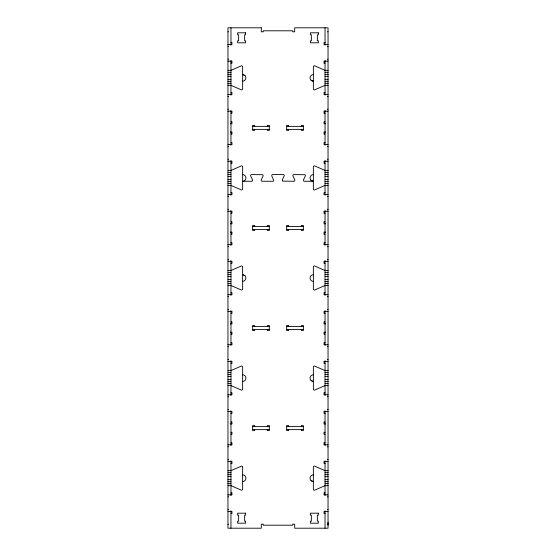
<?xml version="1.0" encoding="UTF-8"?>
<svg xmlns="http://www.w3.org/2000/svg" width="556" height="556" viewBox="0 0 556 556"><rect width="100%" height="100%" fill="white"/><g stroke="black" fill="none" stroke-linecap="round" stroke-linejoin="round"><path stroke-width="0.83" d="M328.04 525.198L328.04 522.195M313.362 181.256L304.41 181.256A1.001 1.001 0 0 1 303.506 179.824L305.327 176.016A1.001 1.001 0 0 0 304.903 174.709L293.846 174.584A1.001 1.001 0 0 0 292.942 176.016L294.756 179.824A1.001 1.001 0 0 1 293.853 181.256L282.795 181.131L282.378 179.824L284.283 175.522A1.001 1.001 0 0 0 283.289 174.584L272.711 174.584A1.001 1.001 0 0 0 271.808 176.016L273.719 180.318A1.001 1.001 0 0 1 272.718 181.256L262.147 181.256A1.001 1.001 0 0 1 261.244 179.824L263.058 176.016A1.001 1.001 0 0 0 262.634 174.709L251.583 174.584A1.001 1.001 0 0 0 250.673 176.016L252.493 179.824A1.001 1.001 0 0 1 251.59 181.256L242.638 181.256M227.96 31.803L228.46 31.803M327.54 31.803L328.04 31.803M230.962 42.478L231.963 42.478L231.963 44.48L227.96 44.48M325.038 42.478L324.037 42.478L324.037 44.48L328.04 44.48M227.96 46.482L228.46 46.482M327.54 46.482L328.04 46.482M227.96 59.158L228.46 59.158M327.54 59.158L328.04 59.158M227.96 61.16L231.963 61.16L231.963 63.162L230.962 63.162M328.04 61.16L324.037 61.16L324.037 63.162L325.038 63.162M227.96 70.334L230.962 70.334L241.241 65.879A1.001 1.001 0 0 1 242.638 66.796L242.638 88.884A1.001 1.001 0 0 1 241.241 89.801L230.962 85.346L227.96 85.346M328.04 70.334L325.038 70.334L314.759 65.879A1.001 1.001 0 0 0 313.362 66.796L313.362 88.884A1.001 1.001 0 0 0 314.759 89.801L325.038 85.346L328.04 85.346M227.96 72.336L230.962 72.336M325.038 72.336L328.04 72.336M227.96 74.337L230.962 74.337M325.038 74.337L328.04 74.337M227.96 76.339L230.962 76.339M325.038 76.339L328.04 76.339M227.96 79.341L230.962 79.341M325.038 79.341L328.04 79.341M227.96 81.343L230.962 81.343M325.038 81.343L328.04 81.343M227.96 83.344L230.962 83.344M325.038 83.344L328.04 83.344M230.962 92.518L231.963 92.518L231.963 94.52L227.96 94.52M325.038 92.518L324.037 92.518L324.037 94.52L328.04 94.52M227.96 96.522L228.46 96.522M327.54 96.522L328.04 96.522M227.96 109.198L228.46 109.198M327.54 109.198L328.04 109.198M227.96 111.2L231.963 111.2L231.963 113.202L230.962 113.202M328.04 111.2L324.037 111.2L324.037 113.202L325.038 113.202M230.962 121.708L231.963 121.708L231.963 123.71L230.365 123.71M325.038 121.708L324.037 121.708L324.037 123.71L325.635 123.71M252.646 126.379L269.326 126.379M286.674 126.379L303.354 126.379M252.646 129.381L269.326 129.381M286.674 129.381L303.354 129.381M230.365 132.05L231.963 132.05L231.963 134.052L230.962 134.052M325.635 132.05L324.037 132.05L324.037 134.052L325.038 134.052M230.962 142.558L231.963 142.558L231.963 144.56L227.96 144.56M325.038 142.558L324.037 142.558L324.037 144.56L328.04 144.56M227.96 146.562L228.46 146.562M327.54 146.562L328.04 146.562M227.96 159.238L228.46 159.238M327.54 159.238L328.04 159.238M227.96 161.24L231.963 161.24L231.963 163.242L230.962 163.242M328.04 161.24L324.037 161.24L324.037 163.242L325.038 163.242M227.96 170.414L230.962 170.414L241.241 165.959A1.001 1.001 0 0 1 242.638 166.876L242.638 188.964A1.001 1.001 0 0 1 241.241 189.881L230.962 185.426L227.96 185.426M328.04 170.414L325.038 170.414L314.759 165.959A1.001 1.001 0 0 0 313.362 166.876L313.362 188.964A1.001 1.001 0 0 0 314.759 189.881L325.038 185.426L328.04 185.426M227.96 172.416L230.962 172.416M325.038 172.416L328.04 172.416M227.96 174.417L230.962 174.417M325.038 174.417L328.04 174.417M227.96 176.419L230.962 176.419M325.038 176.419L328.04 176.419M227.96 179.421L230.962 179.421M325.038 179.421L328.04 179.421M227.96 181.423L230.962 181.423M325.038 181.423L328.04 181.423M227.96 183.424L230.962 183.424M325.038 183.424L328.04 183.424M230.962 192.598L231.963 192.598L231.963 194.6L227.96 194.6M325.038 192.598L324.037 192.598L324.037 194.6L328.04 194.6M227.96 196.602L228.46 196.602M327.54 196.602L328.04 196.602M227.96 209.278L228.46 209.278M327.54 209.278L328.04 209.278M227.96 211.28L231.963 211.28L231.963 213.282L230.962 213.282M328.04 211.28L324.037 211.28L324.037 213.282L325.038 213.282M230.962 221.788L231.963 221.788L231.963 223.79L230.365 223.79M325.038 221.788L324.037 221.788L324.037 223.79L325.635 223.79M252.646 226.459L269.326 226.459M286.674 226.459L303.354 226.459M252.646 229.461L269.326 229.461M286.674 229.461L303.354 229.461M230.365 232.13L231.963 232.13L231.963 234.132L230.962 234.132M325.635 232.13L324.037 232.13L324.037 234.132L325.038 234.132M230.962 242.638L231.963 242.638L231.963 244.64L227.96 244.64M325.038 242.638L324.037 242.638L324.037 244.64L328.04 244.64M227.96 246.642L228.46 246.642M327.54 246.642L328.04 246.642M227.96 259.318L228.46 259.318M327.54 259.318L328.04 259.318M227.96 261.32L231.963 261.32L231.963 263.322L230.962 263.322M328.04 261.32L324.037 261.32L324.037 263.322L325.038 263.322M227.96 270.494L230.962 270.494L241.241 266.039A1.001 1.001 0 0 1 242.638 266.956L242.638 289.044A1.001 1.001 0 0 1 241.241 289.961L230.962 285.506L227.96 285.506M328.04 270.494L325.038 270.494L314.759 266.039A1.001 1.001 0 0 0 313.362 266.956L313.362 289.044A1.001 1.001 0 0 0 314.759 289.961L325.038 285.506L328.04 285.506M227.96 272.496L230.962 272.496M325.038 272.496L328.04 272.496M227.96 274.497L230.962 274.497M325.038 274.497L328.04 274.497M227.96 276.499L230.962 276.499M325.038 276.499L328.04 276.499M227.96 279.501L230.962 279.501M325.038 279.501L328.04 279.501M227.96 281.503L230.962 281.503M325.038 281.503L328.04 281.503M227.96 283.504L230.962 283.504M325.038 283.504L328.04 283.504M230.962 292.678L231.963 292.678L231.963 294.68L227.96 294.68M325.038 292.678L324.037 292.678L324.037 294.68L328.04 294.68M227.96 296.682L228.46 296.682M327.54 296.682L328.04 296.682M227.96 309.358L228.46 309.358M327.54 309.358L328.04 309.358M227.96 311.36L231.963 311.36L231.963 313.362L230.962 313.362M328.04 311.36L324.037 311.36L324.037 313.362L325.038 313.362M230.962 321.868L231.963 321.868L231.963 323.87L230.365 323.87M325.038 321.868L324.037 321.868L324.037 323.87L325.635 323.87M252.646 326.539L269.326 326.539M286.674 326.539L303.354 326.539M252.646 329.541L269.326 329.541M286.674 329.541L303.354 329.541M230.365 332.21L231.963 332.21L231.963 334.212L230.962 334.212M325.635 332.21L324.037 332.21L324.037 334.212L325.038 334.212M230.962 342.718L231.963 342.718L231.963 344.72L227.96 344.72M325.038 342.718L324.037 342.718L324.037 344.72L328.04 344.72M227.96 346.722L228.46 346.722M327.54 346.722L328.04 346.722M227.96 359.398L228.46 359.398M327.54 359.398L328.04 359.398M227.96 361.4L231.963 361.4L231.963 363.402L230.962 363.402M328.04 361.4L324.037 361.4L324.037 363.402L325.038 363.402M227.96 370.574L230.962 370.574L241.241 366.119A1.001 1.001 0 0 1 242.638 367.036L242.638 389.124A1.001 1.001 0 0 1 241.241 390.041L230.962 385.586L227.96 385.586M328.04 370.574L325.038 370.574L314.759 366.119A1.001 1.001 0 0 0 313.362 367.036L313.362 389.124A1.001 1.001 0 0 0 314.759 390.041L325.038 385.586L328.04 385.586M227.96 372.576L230.962 372.576M325.038 372.576L328.04 372.576M227.96 374.577L230.962 374.577M325.038 374.577L328.04 374.577M227.96 376.579L230.962 376.579M325.038 376.579L328.04 376.579M227.96 379.581L230.962 379.581M325.038 379.581L328.04 379.581M227.96 381.583L230.962 381.583M325.038 381.583L328.04 381.583M227.96 383.584L230.962 383.584M325.038 383.584L328.04 383.584M230.962 392.758L231.963 392.758L231.963 394.76L227.96 394.76M325.038 392.758L324.037 392.758L324.037 394.76L328.04 394.76M227.96 396.762L228.46 396.762M327.54 396.762L328.04 396.762M227.96 409.438L228.46 409.438M327.54 409.438L328.04 409.438M227.96 411.44L231.963 411.44L231.963 413.442L230.962 413.442M328.04 411.44L324.037 411.44L324.037 413.442L325.038 413.442M230.962 421.948L231.963 421.948L231.963 423.95L230.365 423.95M325.038 421.948L324.037 421.948L324.037 423.95L325.635 423.95M252.646 426.619L269.326 426.619M286.674 426.619L303.354 426.619M252.646 429.621L269.326 429.621M286.674 429.621L303.354 429.621M230.962 432.29L231.963 432.29L231.963 434.292L230.962 434.292M325.038 432.29L324.037 432.29L324.037 434.292L325.038 434.292M230.962 442.798L231.963 442.798L231.963 444.8L227.96 444.8M325.038 442.798L324.037 442.798L324.037 444.8L328.04 444.8M227.96 446.802L228.46 446.802M327.54 446.802L328.04 446.802M227.96 459.478L228.46 459.478M327.54 459.478L328.04 459.478M227.96 461.48L231.963 461.48L231.963 463.482L230.962 463.482M328.04 461.48L324.037 461.48L324.037 463.482L325.038 463.482M227.96 470.654L230.962 470.654L241.241 466.199A1.001 1.001 0 0 1 242.638 467.116L242.638 489.204A1.001 1.001 0 0 1 241.241 490.121L230.962 485.666L227.96 485.666M328.04 470.654L325.038 470.654L314.759 466.199A1.001 1.001 0 0 0 313.362 467.116L313.362 489.204A1.001 1.001 0 0 0 314.759 490.121L325.038 485.666L328.04 485.666M227.96 472.656L230.962 472.656M325.038 472.656L328.04 472.656M227.96 474.657L230.962 474.657M325.038 474.657L328.04 474.657M227.96 476.659L230.962 476.659M325.038 476.659L328.04 476.659M227.96 479.661L230.962 479.661M325.038 479.661L328.04 479.661M227.96 481.663L230.962 481.663M325.038 481.663L328.04 481.663M227.96 483.664L230.962 483.664M325.038 483.664L328.04 483.664M230.962 492.838L231.963 492.838L231.963 494.84L227.96 494.84M325.038 492.838L324.037 492.838L324.037 494.84L328.04 494.84M227.96 496.842L228.46 496.842M327.54 496.842L328.04 496.842M227.96 509.518L228.46 509.518M327.54 509.518L328.04 509.518M227.96 511.52L231.963 511.52L231.963 513.522L230.962 513.522M328.04 511.52L324.037 511.52L324.037 513.522L325.038 513.522M227.96 524.197L228.46 524.197M327.54 524.197L328.04 524.197M242.638 74.546L244.953 75.526M242.638 274.706L244.953 275.686M311.026 80.224L313.362 81.218A3.336 3.336 0 0 1 310.067 77.882A3.336 3.336 0 0 1 313.362 74.546M311.026 380.464L313.362 381.458A3.336 3.336 0 0 1 310.067 378.122A3.336 3.336 0 0 1 313.362 374.786M311.026 480.544L313.362 481.538A3.336 3.336 0 0 1 310.067 478.202A3.336 3.336 0 0 1 313.362 474.866M310.79 180.033L312.875 181.256A3.336 3.336 0 0 1 310.074 177.718A3.336 3.336 0 0 1 313.362 174.626M282.281 180.318L282.434 180.79M325.038 27.8L325.038 45.175M325.038 60.465L325.038 95.215M325.038 110.505L325.038 145.255M325.038 160.545L325.038 195.295M325.038 210.585L325.038 245.335M325.038 260.625L325.038 295.375M325.038 310.665L325.038 345.415M325.038 360.705L325.038 395.455M325.038 410.745L325.038 445.495M325.038 460.785L325.038 495.535M325.038 510.825L325.038 528.2M301.352 126.379L301.352 125.378L303.354 125.378L303.354 130.382L301.352 130.382L301.352 129.381M301.352 226.459L301.352 225.458L303.354 225.458L303.354 230.462L301.352 230.462L301.352 229.461M301.352 326.539L301.352 325.538L303.354 325.538L303.354 330.542L301.352 330.542L301.352 329.541M301.352 426.619L301.352 425.618L303.354 425.618L303.354 430.622L301.352 430.622L301.352 429.621M288.675 126.379L288.675 125.378L286.674 125.378L286.674 130.382L288.675 130.382L288.675 129.381M288.675 226.459L288.675 225.458L286.674 225.458L286.674 230.462L288.675 230.462L288.675 229.461M288.675 326.539L288.675 325.538L286.674 325.538L286.674 330.542L288.675 330.542L288.675 329.541M288.675 426.619L288.675 425.618L286.674 425.618L286.674 430.622L288.675 430.622L288.675 429.621M267.325 126.379L267.325 125.378L269.326 125.378L269.326 130.382L267.325 130.382L267.325 129.381M267.325 226.459L267.325 225.458L269.326 225.458L269.326 230.462L267.325 230.462L267.325 229.461M267.325 326.539L267.325 325.538L269.326 325.538L269.326 330.542L267.325 330.542L267.325 329.541M267.325 426.619L267.325 425.618L269.326 425.618L269.326 430.622L267.325 430.622L267.325 429.621M254.648 126.379L254.648 125.378L252.646 125.378L252.646 130.382L254.648 130.382L254.648 129.381M254.648 226.459L254.648 225.458L252.646 225.458L252.646 230.462L254.648 230.462L254.648 229.461M254.648 326.539L254.648 325.538L252.646 325.538L252.646 330.542L254.648 330.542L254.648 329.541M254.648 426.619L254.648 425.618L252.646 425.618L252.646 430.622L254.648 430.622L254.648 429.621M230.962 27.8L230.962 45.175M230.962 60.465L230.962 95.215M230.962 110.505L230.962 145.255M230.962 160.545L230.962 195.295M230.962 210.585L230.962 245.335M230.962 260.625L230.962 295.375M230.962 310.665L230.962 345.415M230.962 360.705L230.962 395.455M230.962 410.745L230.962 445.495M230.962 460.785L230.962 495.535M230.962 510.825L230.962 528.2M242.638 174.626A3.336 3.336 0 0 1 245.926 177.718A3.336 3.336 0 0 1 243.125 181.256M243.57 74.692A3.336 3.336 0 0 1 242.638 81.218M313.362 281.378A3.336 3.336 0 0 1 310.067 278.042A3.336 3.336 0 0 1 313.362 274.706M242.638 474.866A3.336 3.336 0 0 1 245.933 478.202A3.336 3.336 0 0 1 242.638 481.538M242.638 374.786A3.336 3.336 0 0 1 245.933 378.122A3.336 3.336 0 0 1 242.638 381.458M243.57 274.852A3.336 3.336 0 0 1 242.638 281.378M261.32 27.8L227.96 27.8L227.96 528.2L261.32 528.2L261.32 524.197L263.322 524.197L263.322 525.198L292.678 525.198L292.678 524.197L294.68 524.197L294.68 528.2L328.04 528.2L328.04 27.8L294.68 27.8L294.68 31.803L292.678 31.803L292.678 30.802L263.322 30.802L263.322 31.803L261.32 31.803L261.32 27.8M245.641 32.804L237.634 32.804L237.634 34.806L238.635 34.806L238.635 40.81L237.634 40.81L237.634 42.812L245.641 42.812L245.641 40.81L244.64 40.81L244.64 34.806L245.641 34.806L245.641 32.804M318.366 32.804L310.359 32.804L310.359 34.806L311.36 34.806L311.36 40.81L310.359 40.81L310.359 42.812L318.366 42.812L318.366 40.81L317.365 40.81L317.365 34.806L318.366 34.806L318.366 32.804M245.641 513.188L237.634 513.188L237.634 515.19L238.635 515.19L238.635 521.194L237.634 521.194L237.634 523.196L245.641 523.196L245.641 521.194L244.64 521.194L244.64 515.19L245.641 515.19L245.641 513.188M318.366 513.188L310.359 513.188L310.359 515.19L311.36 515.19L311.36 521.194L310.359 521.194L310.359 523.196L318.366 523.196L318.366 521.194L317.365 521.194L317.365 515.19L318.366 515.19L318.366 513.188"/></g></svg>
